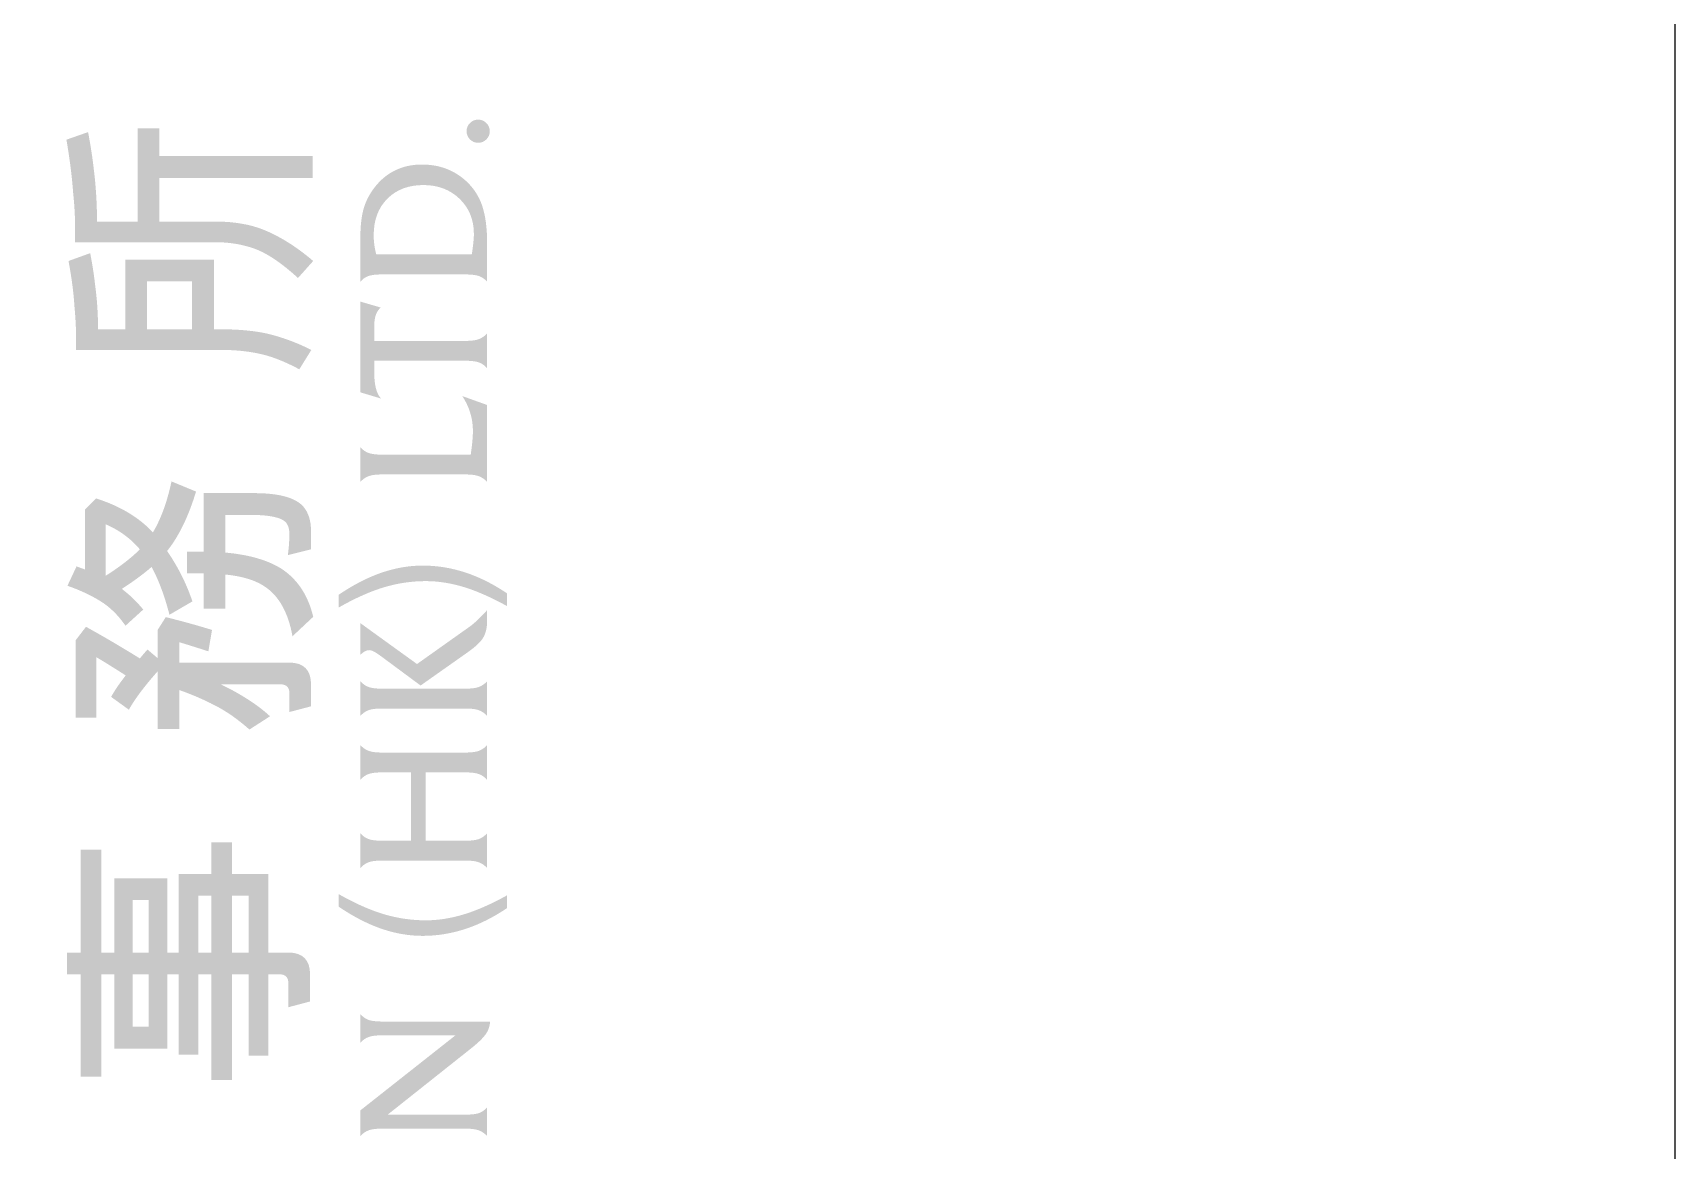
# Model space of a CAD drawing. Header units: millimetres. Extents: x 14385 to 129787, y 107826 to 186798.
# Drawn here: x 87402.45 to 87414.92, y 139120.6 to 139129.08 of the extents above; entities that cross this region are included whole.
import ezdxf

# ---------------------------------------------------------------- set-up
doc = ezdxf.new("R2010")
doc.units = ezdxf.units.MM
doc.header["$LTSCALE"] = 1000
doc.layers.add('TK', color=1, linetype='Continuous')

# ---------------------------------------------------------------- blocks, each defined once
blk = doc.blocks.new('fdas')
at = {"layer": 'TK'}
h = blk.add_hatch(color=1, dxfattribs=at)
edge = h.paths.add_edge_path()
edge.add_spline(control_points=[(1325.927, 1558.991), (1325.858, 1558.991), (1325.8, 1559.015), (1325.751, 1559.063), (1325.751, 1559.063), (1325.702, 1559.112), (1325.678, 1559.171), (1325.678, 1559.24), (1325.678, 1559.24), (1325.678, 1559.308), (1325.702, 1559.367), (1325.751, 1559.416), (1325.751, 1559.416), (1325.8, 1559.465), (1325.858, 1559.489), (1325.927, 1559.489), (1325.927, 1559.489), (1325.996, 1559.489), (1326.054, 1559.465), (1326.103, 1559.416), (1326.103, 1559.416), (1326.152, 1559.367), (1326.177, 1559.308), (1326.177, 1559.24), (1326.177, 1559.24), (1326.177, 1559.171), (1326.152, 1559.112), (1326.103, 1559.063), (1326.103, 1559.063), (1326.054, 1559.015), (1325.996, 1558.991), (1325.927, 1558.991)], knot_values=[0, 0, 0, 0, 0.125, 0.125, 0.125, 0.125, 0.25, 0.25, 0.25, 0.25, 0.375, 0.375, 0.375, 0.375, 0.5, 0.5, 0.5, 0.5, 0.625, 0.625, 0.625, 0.625, 0.75, 0.75, 0.75, 0.75, 0.875, 0.875, 0.875, 0.875, 1, 1, 1, 1], degree=3, periodic=0)
edge = h.paths.add_edge_path()
edge.add_spline(control_points=[(1325.636, 1554.733), (1325.774, 1554.733), (1325.876, 1554.746), (1325.942, 1554.771), (1325.942, 1554.771), (1326.008, 1554.796), (1326.068, 1554.837), (1326.12, 1554.894), (1326.12, 1554.894), (1326.12, 1554.894), (1326.12, 1554.147), (1326.12, 1554.147), (1326.12, 1554.147), (1326.068, 1554.206), (1326.008, 1554.247), (1325.942, 1554.271), (1325.942, 1554.271), (1325.876, 1554.295), (1325.774, 1554.307), (1325.636, 1554.307), (1325.636, 1554.307), (1325.636, 1554.307), (1323.692, 1554.307), (1323.692, 1554.307), (1323.692, 1554.307), (1323.692, 1554.307), (1323.692, 1554.088), (1323.692, 1554.088), (1323.692, 1554.088), (1323.692, 1553.936), (1323.704, 1553.813), (1323.728, 1553.719), (1323.728, 1553.719), (1323.751, 1553.624), (1323.789, 1553.549), (1323.841, 1553.493), (1323.841, 1553.493), (1323.841, 1553.493), (1323.394, 1553.628), (1323.394, 1553.628), (1323.394, 1553.628), (1323.394, 1553.628), (1323.394, 1555.578), (1323.394, 1555.578), (1323.394, 1555.578), (1323.394, 1555.578), (1323.833, 1555.45), (1323.833, 1555.45), (1323.833, 1555.45), (1323.785, 1555.409), (1323.749, 1555.356), (1323.726, 1555.29), (1323.726, 1555.29), (1323.703, 1555.224), (1323.692, 1555.14), (1323.692, 1555.04), (1323.692, 1555.04), (1323.692, 1555.04), (1323.692, 1554.733), (1323.692, 1554.733), (1323.692, 1554.733), (1323.692, 1554.733), (1325.636, 1554.733), (1325.636, 1554.733)], knot_values=[0, 0, 0, 0, 0.0625, 0.0625, 0.0625, 0.0625, 0.125, 0.125, 0.125, 0.125, 0.1875, 0.1875, 0.1875, 0.1875, 0.25, 0.25, 0.25, 0.25, 0.3125, 0.3125, 0.3125, 0.3125, 0.375, 0.375, 0.375, 0.375, 0.4375, 0.4375, 0.4375, 0.4375, 0.5, 0.5, 0.5, 0.5, 0.5625, 0.5625, 0.5625, 0.5625, 0.625, 0.625, 0.625, 0.625, 0.6875, 0.6875, 0.6875, 0.6875, 0.75, 0.75, 0.75, 0.75, 0.8125, 0.8125, 0.8125, 0.8125, 0.875, 0.875, 0.875, 0.875, 0.9375, 0.9375, 0.9375, 0.9375, 1, 1, 1, 1], degree=3, periodic=0)
edge = h.paths.add_edge_path()
edge.add_spline(control_points=[(1326.12, 1551.702), (1326.068, 1551.759), (1326.008, 1551.8), (1325.942, 1551.825), (1325.942, 1551.825), (1325.876, 1551.85), (1325.774, 1551.863), (1325.636, 1551.863), (1325.636, 1551.863), (1325.636, 1551.863), (1323.873, 1551.863), (1323.873, 1551.863), (1323.873, 1551.863), (1323.736, 1551.863), (1323.634, 1551.85), (1323.569, 1551.825), (1323.569, 1551.825), (1323.503, 1551.8), (1323.445, 1551.759), (1323.394, 1551.702), (1323.394, 1551.702), (1323.394, 1551.702), (1323.394, 1552.449), (1323.394, 1552.449), (1323.394, 1552.449), (1323.445, 1552.39), (1323.503, 1552.349), (1323.569, 1552.325), (1323.569, 1552.325), (1323.634, 1552.301), (1323.736, 1552.288), (1323.873, 1552.288), (1323.873, 1552.288), (1323.873, 1552.288), (1325.767, 1552.288), (1325.767, 1552.288), (1325.767, 1552.288), (1325.782, 1552.394), (1325.794, 1552.49), (1325.802, 1552.573), (1325.802, 1552.573), (1325.81, 1552.657), (1325.814, 1552.729), (1325.814, 1552.791), (1325.814, 1552.791), (1325.814, 1552.928), (1325.795, 1553.059), (1325.757, 1553.183), (1325.757, 1553.183), (1325.72, 1553.308), (1325.663, 1553.429), (1325.586, 1553.547), (1325.586, 1553.547), (1325.586, 1553.547), (1326.12, 1553.356), (1326.12, 1553.356), (1326.12, 1553.356), (1326.12, 1553.356), (1326.12, 1551.702), (1326.12, 1551.702)], knot_values=[0, 0, 0, 0, 0.066667, 0.066667, 0.066667, 0.066667, 0.133333, 0.133333, 0.133333, 0.133333, 0.2, 0.2, 0.2, 0.2, 0.266667, 0.266667, 0.266667, 0.266667, 0.333333, 0.333333, 0.333333, 0.333333, 0.4, 0.4, 0.4, 0.4, 0.466667, 0.466667, 0.466667, 0.466667, 0.533333, 0.533333, 0.533333, 0.533333, 0.6, 0.6, 0.6, 0.6, 0.666667, 0.666667, 0.666667, 0.666667, 0.733333, 0.733333, 0.733333, 0.733333, 0.8, 0.8, 0.8, 0.8, 0.866667, 0.866667, 0.866667, 0.866667, 0.933333, 0.933333, 0.933333, 0.933333, 1, 1, 1, 1], degree=3, periodic=0)
edge = h.paths.add_edge_path()
edge.add_spline(control_points=[(1317.473, 1554.539), (1317.473, 1554.539), (1320.457, 1554.539), (1320.457, 1554.539), (1320.457, 1554.539), (1320.72, 1554.536), (1320.962, 1554.511), (1321.182, 1554.466), (1321.182, 1554.466), (1321.445, 1554.417), (1321.745, 1554.303), (1322.082, 1554.123), (1322.082, 1554.123), (1322.082, 1554.123), (1322.34, 1554.539), (1322.34, 1554.539), (1322.34, 1554.539), (1322.022, 1554.7), (1321.699, 1554.818), (1321.373, 1554.894), (1321.373, 1554.894), (1321.115, 1554.949), (1320.809, 1554.979), (1320.457, 1554.983), (1320.457, 1554.983), (1320.457, 1554.983), (1320.244, 1554.983), (1320.244, 1554.983), (1320.244, 1554.983), (1320.244, 1554.983), (1320.244, 1556.479), (1320.244, 1556.479), (1320.244, 1556.479), (1320.244, 1556.479), (1320.008, 1556.479), (1320.008, 1556.479), (1320.008, 1556.479), (1320.008, 1556.479), (1319.777, 1556.479), (1319.777, 1556.479), (1319.777, 1556.479), (1319.777, 1556.479), (1318.338, 1556.479), (1318.338, 1556.479), (1318.338, 1556.479), (1318.338, 1556.479), (1318.338, 1556.243), (1318.338, 1556.243), (1318.338, 1556.243), (1318.338, 1556.243), (1318.338, 1556.012), (1318.338, 1556.012), (1318.338, 1556.012), (1318.338, 1556.012), (1318.338, 1554.983), (1318.338, 1554.983), (1318.338, 1554.983), (1318.338, 1554.983), (1317.832, 1554.983), (1317.832, 1554.983), (1317.832, 1554.983), (1317.817, 1554.983), (1317.791, 1554.983), (1317.754, 1554.983), (1317.754, 1554.983), (1317.754, 1554.998), (1317.754, 1555.022), (1317.754, 1555.056), (1317.754, 1555.056), (1317.75, 1555.364), (1317.73, 1555.655), (1317.691, 1555.934), (1317.691, 1555.934), (1317.669, 1556.139), (1317.634, 1556.368), (1317.585, 1556.619), (1317.585, 1556.619), (1317.585, 1556.619), (1317.119, 1556.451), (1317.119, 1556.451), (1317.119, 1556.451), (1317.186, 1556.098), (1317.229, 1555.768), (1317.248, 1555.461), (1317.248, 1555.461), (1317.274, 1555.187), (1317.286, 1554.91), (1317.282, 1554.629), (1317.282, 1554.629), (1317.282, 1554.607), (1317.282, 1554.576), (1317.282, 1554.539), (1317.282, 1554.539), (1317.372, 1554.539), (1317.435, 1554.539), (1317.473, 1554.539)], knot_values=[0, 0, 0, 0, 0.041667, 0.041667, 0.041667, 0.041667, 0.083333, 0.083333, 0.083333, 0.083333, 0.125, 0.125, 0.125, 0.125, 0.166667, 0.166667, 0.166667, 0.166667, 0.208333, 0.208333, 0.208333, 0.208333, 0.25, 0.25, 0.25, 0.25, 0.291667, 0.291667, 0.291667, 0.291667, 0.333333, 0.333333, 0.333333, 0.333333, 0.375, 0.375, 0.375, 0.375, 0.416667, 0.416667, 0.416667, 0.416667, 0.458333, 0.458333, 0.458333, 0.458333, 0.5, 0.5, 0.5, 0.5, 0.541667, 0.541667, 0.541667, 0.541667, 0.583333, 0.583333, 0.583333, 0.583333, 0.625, 0.625, 0.625, 0.625, 0.666667, 0.666667, 0.666667, 0.666667, 0.708333, 0.708333, 0.708333, 0.708333, 0.75, 0.75, 0.75, 0.75, 0.791667, 0.791667, 0.791667, 0.791667, 0.833333, 0.833333, 0.833333, 0.833333, 0.875, 0.875, 0.875, 0.875, 0.916667, 0.916667, 0.916667, 0.916667, 0.958333, 0.958333, 0.958333, 0.958333, 1, 1, 1, 1], degree=3, periodic=0)
edge = h.paths.add_edge_path(flags=16)
edge.add_spline(control_points=[(1318.805, 1556.012), (1318.805, 1556.012), (1319.777, 1556.012), (1319.777, 1556.012), (1319.777, 1556.012), (1319.777, 1556.012), (1319.777, 1554.983), (1319.777, 1554.983), (1319.777, 1554.983), (1319.777, 1554.983), (1318.805, 1554.983), (1318.805, 1554.983), (1318.805, 1554.983), (1318.805, 1554.983), (1318.805, 1556.012), (1318.805, 1556.012)], knot_values=[0, 0, 0, 0, 0.25, 0.25, 0.25, 0.25, 0.5, 0.5, 0.5, 0.5, 0.75, 0.75, 0.75, 0.75, 1, 1, 1, 1], degree=3, periodic=0)
edge = h.paths.add_edge_path()
edge.add_spline(control_points=[(1317.451, 1556.855), (1317.451, 1556.855), (1320.3, 1556.855), (1320.3, 1556.855), (1320.3, 1556.855), (1320.585, 1556.852), (1320.848, 1556.808), (1321.087, 1556.726), (1321.087, 1556.726), (1321.368, 1556.632), (1321.69, 1556.418), (1322.053, 1556.085), (1322.053, 1556.085), (1322.053, 1556.085), (1322.38, 1556.451), (1322.38, 1556.451), (1322.38, 1556.451), (1322.02, 1556.758), (1321.662, 1556.982), (1321.306, 1557.125), (1321.306, 1557.125), (1321.025, 1557.237), (1320.689, 1557.295), (1320.3, 1557.299), (1320.3, 1557.299), (1320.3, 1557.299), (1319.075, 1557.299), (1319.075, 1557.299), (1319.075, 1557.299), (1319.075, 1557.299), (1319.075, 1558.238), (1319.075, 1558.238), (1319.075, 1558.238), (1319.075, 1558.238), (1322.368, 1558.238), (1322.368, 1558.238), (1322.368, 1558.238), (1322.368, 1558.238), (1322.368, 1558.704), (1322.368, 1558.704), (1322.368, 1558.704), (1322.368, 1558.704), (1319.075, 1558.704), (1319.075, 1558.704), (1319.075, 1558.704), (1319.075, 1558.704), (1319.075, 1559.3), (1319.075, 1559.3), (1319.075, 1559.3), (1319.075, 1559.3), (1318.609, 1559.3), (1318.609, 1559.3), (1318.609, 1559.3), (1318.609, 1559.3), (1318.609, 1557.299), (1318.609, 1557.299), (1318.609, 1557.299), (1318.609, 1557.299), (1317.81, 1557.299), (1317.81, 1557.299), (1317.81, 1557.299), (1317.795, 1557.299), (1317.769, 1557.299), (1317.732, 1557.299), (1317.732, 1557.299), (1317.732, 1557.314), (1317.732, 1557.338), (1317.732, 1557.373), (1317.732, 1557.373), (1317.728, 1557.735), (1317.705, 1558.083), (1317.664, 1558.412), (1317.664, 1558.412), (1317.638, 1558.652), (1317.596, 1558.922), (1317.54, 1559.221), (1317.54, 1559.221), (1317.54, 1559.221), (1317.074, 1559.058), (1317.074, 1559.058), (1317.074, 1559.058), (1317.145, 1558.65), (1317.193, 1558.268), (1317.219, 1557.912), (1317.219, 1557.912), (1317.253, 1557.593), (1317.267, 1557.271), (1317.259, 1556.945), (1317.259, 1556.945), (1317.259, 1556.923), (1317.259, 1556.893), (1317.259, 1556.855), (1317.259, 1556.855), (1317.349, 1556.855), (1317.412, 1556.855), (1317.451, 1556.855)], knot_values=[0, 0, 0, 0, 0.041667, 0.041667, 0.041667, 0.041667, 0.083333, 0.083333, 0.083333, 0.083333, 0.125, 0.125, 0.125, 0.125, 0.166667, 0.166667, 0.166667, 0.166667, 0.208333, 0.208333, 0.208333, 0.208333, 0.25, 0.25, 0.25, 0.25, 0.291667, 0.291667, 0.291667, 0.291667, 0.333333, 0.333333, 0.333333, 0.333333, 0.375, 0.375, 0.375, 0.375, 0.416667, 0.416667, 0.416667, 0.416667, 0.458333, 0.458333, 0.458333, 0.458333, 0.5, 0.5, 0.5, 0.5, 0.541667, 0.541667, 0.541667, 0.541667, 0.583333, 0.583333, 0.583333, 0.583333, 0.625, 0.625, 0.625, 0.625, 0.666667, 0.666667, 0.666667, 0.666667, 0.708333, 0.708333, 0.708333, 0.708333, 0.75, 0.75, 0.75, 0.75, 0.791667, 0.791667, 0.791667, 0.791667, 0.833333, 0.833333, 0.833333, 0.833333, 0.875, 0.875, 0.875, 0.875, 0.916667, 0.916667, 0.916667, 0.916667, 0.958333, 0.958333, 0.958333, 0.958333, 1, 1, 1, 1], degree=3, periodic=0)
h = blk.add_hatch(color=1, dxfattribs=at)
edge = h.paths.add_edge_path()
edge.add_spline(control_points=[(1326.12, 1556.005), (1326.069, 1556.063), (1326.011, 1556.103), (1325.947, 1556.126), (1325.947, 1556.126), (1325.883, 1556.15), (1325.779, 1556.162), (1325.636, 1556.162), (1325.636, 1556.162), (1325.636, 1556.162), (1323.873, 1556.162), (1323.873, 1556.162), (1323.873, 1556.162), (1323.73, 1556.162), (1323.627, 1556.15), (1323.563, 1556.126), (1323.563, 1556.126), (1323.5, 1556.103), (1323.443, 1556.063), (1323.394, 1556.005), (1323.394, 1556.005), (1323.394, 1556.005), (1323.394, 1556.955), (1323.394, 1556.955), (1323.394, 1556.955), (1323.394, 1557.21), (1323.419, 1557.42), (1323.468, 1557.587), (1323.468, 1557.587), (1323.518, 1557.753), (1323.6, 1557.906), (1323.712, 1558.047), (1323.712, 1558.047), (1323.837, 1558.206), (1323.985, 1558.324), (1324.154, 1558.404), (1324.154, 1558.404), (1324.322, 1558.484), (1324.51, 1558.524), (1324.716, 1558.524), (1324.716, 1558.524), (1324.904, 1558.524), (1325.076, 1558.495), (1325.237, 1558.435), (1325.237, 1558.435), (1325.396, 1558.375), (1325.541, 1558.286), (1325.67, 1558.167), (1325.67, 1558.167), (1325.828, 1558.022), (1325.943, 1557.845), (1326.014, 1557.637), (1326.014, 1557.637), (1326.084, 1557.428), (1326.12, 1557.157), (1326.12, 1556.825), (1326.12, 1556.825), (1326.12, 1556.825), (1326.12, 1556.005), (1326.12, 1556.005)], knot_values=[0, 0, 0, 0, 0.066667, 0.066667, 0.066667, 0.066667, 0.133333, 0.133333, 0.133333, 0.133333, 0.2, 0.2, 0.2, 0.2, 0.266667, 0.266667, 0.266667, 0.266667, 0.333333, 0.333333, 0.333333, 0.333333, 0.4, 0.4, 0.4, 0.4, 0.466667, 0.466667, 0.466667, 0.466667, 0.533333, 0.533333, 0.533333, 0.533333, 0.6, 0.6, 0.6, 0.6, 0.666667, 0.666667, 0.666667, 0.666667, 0.733333, 0.733333, 0.733333, 0.733333, 0.8, 0.8, 0.8, 0.8, 0.866667, 0.866667, 0.866667, 0.866667, 0.933333, 0.933333, 0.933333, 0.933333, 1, 1, 1, 1], degree=3, periodic=0)
edge = h.paths.add_edge_path(flags=16)
edge.add_spline(control_points=[(1325.79, 1556.592), (1325.805, 1556.691), (1325.817, 1556.777), (1325.824, 1556.849), (1325.824, 1556.849), (1325.832, 1556.921), (1325.835, 1556.983), (1325.835, 1557.035), (1325.835, 1557.035), (1325.835, 1557.339), (1325.732, 1557.589), (1325.528, 1557.787), (1325.528, 1557.787), (1325.323, 1557.984), (1325.064, 1558.083), (1324.75, 1558.083), (1324.75, 1558.083), (1324.428, 1558.083), (1324.17, 1557.985), (1323.974, 1557.789), (1323.974, 1557.789), (1323.778, 1557.592), (1323.681, 1557.331), (1323.681, 1557.006), (1323.681, 1557.006), (1323.681, 1556.938), (1323.685, 1556.871), (1323.694, 1556.801), (1323.694, 1556.801), (1323.703, 1556.732), (1323.718, 1556.662), (1323.737, 1556.592), (1323.737, 1556.592), (1323.737, 1556.592), (1325.79, 1556.592), (1325.79, 1556.592)], knot_values=[0, 0, 0, 0, 0.111111, 0.111111, 0.111111, 0.111111, 0.222222, 0.222222, 0.222222, 0.222222, 0.333333, 0.333333, 0.333333, 0.333333, 0.444444, 0.444444, 0.444444, 0.444444, 0.555556, 0.555556, 0.555556, 0.555556, 0.666667, 0.666667, 0.666667, 0.666667, 0.777778, 0.777778, 0.777778, 0.777778, 0.888889, 0.888889, 0.888889, 0.888889, 1, 1, 1, 1], degree=3, periodic=0)
h = blk.add_hatch(color=1, dxfattribs=at)
edge = h.paths.add_edge_path()
edge.add_spline(control_points=[(1322.929, 1549.003), (1322.929, 1549.003), (1322.929, 1549.277), (1322.929, 1549.277), (1322.929, 1549.277), (1323.243, 1549.49), (1323.548, 1549.647), (1323.845, 1549.75), (1323.845, 1549.75), (1324.141, 1549.852), (1324.438, 1549.904), (1324.736, 1549.904), (1324.736, 1549.904), (1325.046, 1549.904), (1325.353, 1549.854), (1325.657, 1549.754), (1325.657, 1549.754), (1325.96, 1549.653), (1326.257, 1549.504), (1326.55, 1549.305), (1326.55, 1549.305), (1326.55, 1549.305), (1326.55, 1549.032), (1326.55, 1549.032), (1326.55, 1549.032), (1326.211, 1549.219), (1325.901, 1549.356), (1325.621, 1549.442), (1325.621, 1549.442), (1325.34, 1549.527), (1325.067, 1549.57), (1324.801, 1549.57), (1324.801, 1549.57), (1324.498, 1549.57), (1324.198, 1549.526), (1323.904, 1549.438), (1323.904, 1549.438), (1323.608, 1549.349), (1323.283, 1549.204), (1322.929, 1549.003)], knot_values=[0, 0, 0, 0, 0.1, 0.1, 0.1, 0.1, 0.2, 0.2, 0.2, 0.2, 0.3, 0.3, 0.3, 0.3, 0.4, 0.4, 0.4, 0.4, 0.5, 0.5, 0.5, 0.5, 0.6, 0.6, 0.6, 0.6, 0.7, 0.7, 0.7, 0.7, 0.8, 0.8, 0.8, 0.8, 0.9, 0.9, 0.9, 0.9, 1, 1, 1, 1], degree=3, periodic=0)
edge = h.paths.add_edge_path()
edge.add_spline(control_points=[(1324.689, 1547.326), (1324.689, 1547.326), (1323.837, 1547.957), (1323.837, 1547.957), (1323.837, 1547.957), (1323.777, 1548.001), (1323.727, 1548.034), (1323.686, 1548.055), (1323.686, 1548.055), (1323.646, 1548.076), (1323.612, 1548.086), (1323.584, 1548.086), (1323.584, 1548.086), (1323.554, 1548.086), (1323.523, 1548.078), (1323.492, 1548.061), (1323.492, 1548.061), (1323.461, 1548.044), (1323.428, 1548.018), (1323.394, 1547.985), (1323.394, 1547.985), (1323.394, 1547.985), (1323.394, 1548.667), (1323.394, 1548.667), (1323.394, 1548.667), (1323.394, 1548.667), (1324.612, 1547.788), (1324.612, 1547.788), (1324.612, 1547.788), (1324.612, 1547.788), (1325.741, 1548.589), (1325.741, 1548.589), (1325.741, 1548.589), (1325.787, 1548.62), (1325.84, 1548.665), (1325.902, 1548.724), (1325.902, 1548.724), (1325.964, 1548.781), (1326.036, 1548.856), (1326.12, 1548.946), (1326.12, 1548.946), (1326.12, 1548.946), (1326.12, 1548.716), (1326.12, 1548.716), (1326.12, 1548.716), (1326.12, 1548.57), (1326.091, 1548.45), (1326.036, 1548.355), (1326.036, 1548.355), (1325.981, 1548.261), (1325.862, 1548.152), (1325.682, 1548.026), (1325.682, 1548.026), (1325.682, 1548.026), (1324.689, 1547.326), (1324.689, 1547.326)], knot_values=[0, 0, 0, 0, 0.071429, 0.071429, 0.071429, 0.071429, 0.142857, 0.142857, 0.142857, 0.142857, 0.214286, 0.214286, 0.214286, 0.214286, 0.285714, 0.285714, 0.285714, 0.285714, 0.357143, 0.357143, 0.357143, 0.357143, 0.428571, 0.428571, 0.428571, 0.428571, 0.5, 0.5, 0.5, 0.5, 0.571429, 0.571429, 0.571429, 0.571429, 0.642857, 0.642857, 0.642857, 0.642857, 0.714286, 0.714286, 0.714286, 0.714286, 0.785714, 0.785714, 0.785714, 0.785714, 0.857143, 0.857143, 0.857143, 0.857143, 0.928571, 0.928571, 0.928571, 0.928571, 1, 1, 1, 1], degree=3, periodic=0)
edge = h.paths.add_edge_path()
edge.add_spline(control_points=[(1325.636, 1547.258), (1325.774, 1547.258), (1325.876, 1547.271), (1325.942, 1547.295), (1325.942, 1547.295), (1326.009, 1547.319), (1326.068, 1547.36), (1326.12, 1547.419), (1326.12, 1547.419), (1326.12, 1547.419), (1326.12, 1546.672), (1326.12, 1546.672), (1326.12, 1546.672), (1326.068, 1546.73), (1326.009, 1546.77), (1325.942, 1546.795), (1325.942, 1546.795), (1325.876, 1546.82), (1325.774, 1546.832), (1325.636, 1546.832), (1325.636, 1546.832), (1325.636, 1546.832), (1323.873, 1546.832), (1323.873, 1546.832), (1323.873, 1546.832), (1323.736, 1546.832), (1323.634, 1546.82), (1323.569, 1546.795), (1323.569, 1546.795), (1323.503, 1546.77), (1323.445, 1546.73), (1323.394, 1546.672), (1323.394, 1546.672), (1323.394, 1546.672), (1323.394, 1547.419), (1323.394, 1547.419), (1323.394, 1547.419), (1323.445, 1547.36), (1323.503, 1547.319), (1323.569, 1547.295), (1323.569, 1547.295), (1323.634, 1547.271), (1323.736, 1547.258), (1323.873, 1547.258), (1323.873, 1547.258), (1323.873, 1547.258), (1325.636, 1547.258), (1325.636, 1547.258)], knot_values=[0, 0, 0, 0, 0.083333, 0.083333, 0.083333, 0.083333, 0.166667, 0.166667, 0.166667, 0.166667, 0.25, 0.25, 0.25, 0.25, 0.333333, 0.333333, 0.333333, 0.333333, 0.416667, 0.416667, 0.416667, 0.416667, 0.5, 0.5, 0.5, 0.5, 0.583333, 0.583333, 0.583333, 0.583333, 0.666667, 0.666667, 0.666667, 0.666667, 0.75, 0.75, 0.75, 0.75, 0.833333, 0.833333, 0.833333, 0.833333, 0.916667, 0.916667, 0.916667, 0.916667, 1, 1, 1, 1], degree=3, periodic=0)
edge = h.paths.add_edge_path()
edge.add_spline(control_points=[(1325.637, 1543.99), (1325.775, 1543.99), (1325.876, 1544.002), (1325.942, 1544.026), (1325.942, 1544.026), (1326.009, 1544.05), (1326.068, 1544.092), (1326.12, 1544.151), (1326.12, 1544.151), (1326.12, 1544.151), (1326.12, 1543.403), (1326.12, 1543.403), (1326.12, 1543.403), (1326.068, 1543.46), (1326.009, 1543.501), (1325.942, 1543.526), (1325.942, 1543.526), (1325.876, 1543.551), (1325.775, 1543.564), (1325.637, 1543.564), (1325.637, 1543.564), (1325.637, 1543.564), (1323.873, 1543.564), (1323.873, 1543.564), (1323.873, 1543.564), (1323.736, 1543.564), (1323.634, 1543.551), (1323.569, 1543.526), (1323.569, 1543.526), (1323.503, 1543.501), (1323.445, 1543.46), (1323.394, 1543.403), (1323.394, 1543.403), (1323.394, 1543.403), (1323.394, 1544.151), (1323.394, 1544.151), (1323.394, 1544.151), (1323.445, 1544.092), (1323.503, 1544.05), (1323.569, 1544.026), (1323.569, 1544.026), (1323.634, 1544.002), (1323.736, 1543.99), (1323.873, 1543.99), (1323.873, 1543.99), (1323.873, 1543.99), (1324.483, 1543.99), (1324.483, 1543.99), (1324.483, 1543.99), (1324.483, 1543.99), (1324.483, 1545.459), (1324.483, 1545.459), (1324.483, 1545.459), (1324.483, 1545.459), (1323.873, 1545.459), (1323.873, 1545.459), (1323.873, 1545.459), (1323.736, 1545.459), (1323.634, 1545.447), (1323.569, 1545.423), (1323.569, 1545.423), (1323.503, 1545.399), (1323.445, 1545.358), (1323.394, 1545.299), (1323.394, 1545.299), (1323.394, 1545.299), (1323.394, 1546.046), (1323.394, 1546.046), (1323.394, 1546.046), (1323.445, 1545.989), (1323.503, 1545.948), (1323.569, 1545.923), (1323.569, 1545.923), (1323.634, 1545.898), (1323.736, 1545.885), (1323.873, 1545.885), (1323.873, 1545.885), (1323.873, 1545.885), (1325.637, 1545.885), (1325.637, 1545.885), (1325.637, 1545.885), (1325.775, 1545.885), (1325.876, 1545.897), (1325.942, 1545.922), (1325.942, 1545.922), (1326.009, 1545.946), (1326.068, 1545.987), (1326.12, 1546.046), (1326.12, 1546.046), (1326.12, 1546.046), (1326.12, 1545.299), (1326.12, 1545.299), (1326.12, 1545.299), (1326.068, 1545.358), (1326.009, 1545.399), (1325.942, 1545.423), (1325.942, 1545.423), (1325.876, 1545.447), (1325.775, 1545.459), (1325.637, 1545.459), (1325.637, 1545.459), (1325.637, 1545.459), (1324.797, 1545.459), (1324.797, 1545.459), (1324.797, 1545.459), (1324.797, 1545.459), (1324.797, 1543.99), (1324.797, 1543.99), (1324.797, 1543.99), (1324.797, 1543.99), (1325.637, 1543.99), (1325.637, 1543.99)], knot_values=[0, 0, 0, 0, 0.035714, 0.035714, 0.035714, 0.035714, 0.071429, 0.071429, 0.071429, 0.071429, 0.107143, 0.107143, 0.107143, 0.107143, 0.142857, 0.142857, 0.142857, 0.142857, 0.178571, 0.178571, 0.178571, 0.178571, 0.214286, 0.214286, 0.214286, 0.214286, 0.25, 0.25, 0.25, 0.25, 0.285714, 0.285714, 0.285714, 0.285714, 0.321429, 0.321429, 0.321429, 0.321429, 0.357143, 0.357143, 0.357143, 0.357143, 0.392857, 0.392857, 0.392857, 0.392857, 0.428571, 0.428571, 0.428571, 0.428571, 0.464286, 0.464286, 0.464286, 0.464286, 0.5, 0.5, 0.5, 0.5, 0.535714, 0.535714, 0.535714, 0.535714, 0.571429, 0.571429, 0.571429, 0.571429, 0.607143, 0.607143, 0.607143, 0.607143, 0.642857, 0.642857, 0.642857, 0.642857, 0.678571, 0.678571, 0.678571, 0.678571, 0.714286, 0.714286, 0.714286, 0.714286, 0.75, 0.75, 0.75, 0.75, 0.785714, 0.785714, 0.785714, 0.785714, 0.821429, 0.821429, 0.821429, 0.821429, 0.857143, 0.857143, 0.857143, 0.857143, 0.892857, 0.892857, 0.892857, 0.892857, 0.928571, 0.928571, 0.928571, 0.928571, 0.964286, 0.964286, 0.964286, 0.964286, 1, 1, 1, 1], degree=3, periodic=0)
edge = h.paths.add_edge_path()
edge.add_spline(control_points=[(1322.929, 1542.842), (1323.279, 1542.643), (1323.603, 1542.5), (1323.898, 1542.411), (1323.898, 1542.411), (1324.194, 1542.323), (1324.495, 1542.279), (1324.801, 1542.279), (1324.801, 1542.279), (1325.067, 1542.279), (1325.34, 1542.322), (1325.621, 1542.408), (1325.621, 1542.408), (1325.901, 1542.493), (1326.211, 1542.63), (1326.55, 1542.817), (1326.55, 1542.817), (1326.55, 1542.817), (1326.55, 1542.544), (1326.55, 1542.544), (1326.55, 1542.544), (1326.257, 1542.345), (1325.96, 1542.196), (1325.657, 1542.095), (1325.657, 1542.095), (1325.353, 1541.996), (1325.046, 1541.945), (1324.736, 1541.945), (1324.736, 1541.945), (1324.438, 1541.945), (1324.141, 1541.997), (1323.845, 1542.099), (1323.845, 1542.099), (1323.548, 1542.202), (1323.243, 1542.359), (1322.929, 1542.572), (1322.929, 1542.572), (1322.929, 1542.572), (1322.929, 1542.842), (1322.929, 1542.842)], knot_values=[0, 0, 0, 0, 0.1, 0.1, 0.1, 0.1, 0.2, 0.2, 0.2, 0.2, 0.3, 0.3, 0.3, 0.3, 0.4, 0.4, 0.4, 0.4, 0.5, 0.5, 0.5, 0.5, 0.6, 0.6, 0.6, 0.6, 0.7, 0.7, 0.7, 0.7, 0.8, 0.8, 0.8, 0.8, 0.9, 0.9, 0.9, 0.9, 1, 1, 1, 1], degree=3, periodic=0)
edge = h.paths.add_edge_path()
edge.add_spline(control_points=[(1323.394, 1540.265), (1323.445, 1540.206), (1323.503, 1540.164), (1323.569, 1540.14), (1323.569, 1540.14), (1323.634, 1540.116), (1323.736, 1540.104), (1323.873, 1540.104), (1323.873, 1540.104), (1323.873, 1540.104), (1326.183, 1540.104), (1326.183, 1540.104), (1326.183, 1540.104), (1326.18, 1540.008), (1326.149, 1539.918), (1326.09, 1539.832), (1326.09, 1539.832), (1326.031, 1539.747), (1325.919, 1539.639), (1325.755, 1539.51), (1325.755, 1539.51), (1325.755, 1539.51), (1323.981, 1538.102), (1323.981, 1538.102), (1323.981, 1538.102), (1323.981, 1538.102), (1325.636, 1538.102), (1325.636, 1538.102), (1325.636, 1538.102), (1325.779, 1538.102), (1325.883, 1538.114), (1325.947, 1538.137), (1325.947, 1538.137), (1326.011, 1538.161), (1326.069, 1538.201), (1326.12, 1538.258), (1326.12, 1538.258), (1326.12, 1538.258), (1326.12, 1537.641), (1326.12, 1537.641), (1326.12, 1537.641), (1326.068, 1537.699), (1326.009, 1537.739), (1325.942, 1537.764), (1325.942, 1537.764), (1325.876, 1537.789), (1325.774, 1537.802), (1325.636, 1537.802), (1325.636, 1537.802), (1325.636, 1537.802), (1323.873, 1537.802), (1323.873, 1537.802), (1323.873, 1537.802), (1323.736, 1537.802), (1323.634, 1537.789), (1323.569, 1537.764), (1323.569, 1537.764), (1323.503, 1537.739), (1323.445, 1537.699), (1323.394, 1537.641), (1323.394, 1537.641), (1323.394, 1537.641), (1323.394, 1538.194), (1323.394, 1538.194), (1323.394, 1538.194), (1323.394, 1538.194), (1325.44, 1539.808), (1325.44, 1539.808), (1325.44, 1539.808), (1325.44, 1539.808), (1323.873, 1539.808), (1323.873, 1539.808), (1323.873, 1539.808), (1323.736, 1539.808), (1323.634, 1539.795), (1323.569, 1539.77), (1323.569, 1539.77), (1323.503, 1539.746), (1323.445, 1539.705), (1323.394, 1539.647), (1323.394, 1539.647), (1323.394, 1539.647), (1323.394, 1540.265), (1323.394, 1540.265)], knot_values=[0, 0, 0, 0, 0.047619, 0.047619, 0.047619, 0.047619, 0.095238, 0.095238, 0.095238, 0.095238, 0.142857, 0.142857, 0.142857, 0.142857, 0.190476, 0.190476, 0.190476, 0.190476, 0.238095, 0.238095, 0.238095, 0.238095, 0.285714, 0.285714, 0.285714, 0.285714, 0.333333, 0.333333, 0.333333, 0.333333, 0.380952, 0.380952, 0.380952, 0.380952, 0.428571, 0.428571, 0.428571, 0.428571, 0.47619, 0.47619, 0.47619, 0.47619, 0.52381, 0.52381, 0.52381, 0.52381, 0.571429, 0.571429, 0.571429, 0.571429, 0.619048, 0.619048, 0.619048, 0.619048, 0.666667, 0.666667, 0.666667, 0.666667, 0.714286, 0.714286, 0.714286, 0.714286, 0.761905, 0.761905, 0.761905, 0.761905, 0.809524, 0.809524, 0.809524, 0.809524, 0.857143, 0.857143, 0.857143, 0.857143, 0.904762, 0.904762, 0.904762, 0.904762, 0.952381, 0.952381, 0.952381, 0.952381, 1, 1, 1, 1], degree=3, periodic=0)
edge = h.paths.add_edge_path()
edge.add_spline(control_points=[(1320.193, 1541.119), (1320.193, 1541.119), (1320.193, 1538.849), (1320.193, 1538.849), (1320.193, 1538.849), (1320.193, 1538.849), (1320.637, 1538.849), (1320.637, 1538.849), (1320.637, 1538.849), (1320.637, 1538.849), (1320.637, 1541.119), (1320.637, 1541.119), (1320.637, 1541.119), (1320.637, 1541.119), (1320.992, 1541.119), (1320.992, 1541.119), (1320.992, 1541.119), (1320.992, 1541.119), (1320.992, 1539.372), (1320.992, 1539.372), (1320.992, 1539.372), (1320.992, 1539.372), (1321.413, 1539.372), (1321.413, 1539.372), (1321.413, 1539.372), (1321.413, 1539.372), (1321.413, 1541.119), (1321.413, 1541.119), (1321.413, 1541.119), (1321.413, 1541.119), (1321.654, 1541.119), (1321.654, 1541.119), (1321.654, 1541.119), (1321.782, 1541.119), (1321.846, 1541.056), (1321.846, 1540.929), (1321.846, 1540.929), (1321.846, 1540.929), (1321.846, 1540.411), (1321.846, 1540.411), (1321.846, 1540.411), (1321.846, 1540.411), (1322.313, 1540.535), (1322.313, 1540.535), (1322.313, 1540.535), (1322.313, 1540.535), (1322.313, 1541.114), (1322.313, 1541.114), (1322.313, 1541.114), (1322.313, 1541.429), (1322.155, 1541.587), (1321.84, 1541.587), (1321.84, 1541.587), (1321.84, 1541.587), (1321.413, 1541.587), (1321.413, 1541.587), (1321.413, 1541.587), (1321.413, 1541.587), (1321.413, 1543.272), (1321.413, 1543.272), (1321.413, 1543.272), (1321.413, 1543.272), (1321.2, 1543.272), (1321.2, 1543.272), (1321.2, 1543.272), (1321.2, 1543.272), (1320.992, 1543.272), (1320.992, 1543.272), (1320.992, 1543.272), (1320.992, 1543.272), (1320.637, 1543.272), (1320.637, 1543.272), (1320.637, 1543.272), (1320.637, 1543.272), (1320.637, 1543.958), (1320.637, 1543.958), (1320.637, 1543.958), (1320.637, 1543.958), (1320.193, 1543.958), (1320.193, 1543.958), (1320.193, 1543.958), (1320.193, 1543.958), (1320.193, 1543.272), (1320.193, 1543.272), (1320.193, 1543.272), (1320.193, 1543.272), (1319.485, 1543.272), (1319.485, 1543.272), (1319.485, 1543.272), (1319.485, 1543.272), (1319.485, 1543.036), (1319.485, 1543.036), (1319.485, 1543.036), (1319.485, 1543.036), (1319.485, 1542.806), (1319.485, 1542.806), (1319.485, 1542.806), (1319.485, 1542.806), (1319.485, 1541.587), (1319.485, 1541.587), (1319.485, 1541.587), (1319.485, 1541.587), (1319.244, 1541.587), (1319.244, 1541.587), (1319.244, 1541.587), (1319.244, 1541.587), (1319.244, 1542.716), (1319.244, 1542.716), (1319.244, 1542.716), (1319.244, 1542.716), (1319.244, 1542.947), (1319.244, 1542.947), (1319.244, 1542.947), (1319.244, 1542.947), (1319.244, 1543.183), (1319.244, 1543.183), (1319.244, 1543.183), (1319.244, 1543.183), (1318.102, 1543.183), (1318.102, 1543.183), (1318.102, 1543.183), (1318.102, 1543.183), (1318.102, 1542.947), (1318.102, 1542.947), (1318.102, 1542.947), (1318.102, 1542.947), (1318.102, 1542.716), (1318.102, 1542.716), (1318.102, 1542.716), (1318.102, 1542.716), (1318.102, 1541.587), (1318.102, 1541.587), (1318.102, 1541.587), (1318.102, 1541.587), (1317.827, 1541.587), (1317.827, 1541.587), (1317.827, 1541.587), (1317.827, 1541.587), (1317.827, 1543.801), (1317.827, 1543.801), (1317.827, 1543.801), (1317.827, 1543.801), (1317.382, 1543.801), (1317.382, 1543.801), (1317.382, 1543.801), (1317.382, 1543.801), (1317.382, 1541.587), (1317.382, 1541.587), (1317.382, 1541.587), (1317.382, 1541.587), (1317.085, 1541.587), (1317.085, 1541.587), (1317.085, 1541.587), (1317.085, 1541.587), (1317.085, 1541.119), (1317.085, 1541.119), (1317.085, 1541.119), (1317.085, 1541.119), (1317.382, 1541.119), (1317.382, 1541.119), (1317.382, 1541.119), (1317.382, 1541.119), (1317.382, 1538.916), (1317.382, 1538.916), (1317.382, 1538.916), (1317.382, 1538.916), (1317.827, 1538.916), (1317.827, 1538.916), (1317.827, 1538.916), (1317.827, 1538.916), (1317.827, 1541.119), (1317.827, 1541.119), (1317.827, 1541.119), (1317.827, 1541.119), (1318.102, 1541.119), (1318.102, 1541.119), (1318.102, 1541.119), (1318.102, 1541.119), (1318.102, 1539.99), (1318.102, 1539.99), (1318.102, 1539.99), (1318.102, 1539.99), (1318.102, 1539.754), (1318.102, 1539.754), (1318.102, 1539.754), (1318.102, 1539.754), (1318.102, 1539.523), (1318.102, 1539.523), (1318.102, 1539.523), (1318.102, 1539.523), (1319.244, 1539.523), (1319.244, 1539.523), (1319.244, 1539.523), (1319.244, 1539.523), (1319.244, 1539.754), (1319.244, 1539.754), (1319.244, 1539.754), (1319.244, 1539.754), (1319.244, 1539.99), (1319.244, 1539.99), (1319.244, 1539.99), (1319.244, 1539.99), (1319.244, 1541.119), (1319.244, 1541.119), (1319.244, 1541.119), (1319.244, 1541.119), (1319.485, 1541.119), (1319.485, 1541.119), (1319.485, 1541.119), (1319.485, 1541.119), (1319.485, 1539.395), (1319.485, 1539.395), (1319.485, 1539.395), (1319.485, 1539.395), (1319.907, 1539.395), (1319.907, 1539.395), (1319.907, 1539.395), (1319.907, 1539.395), (1319.907, 1541.119), (1319.907, 1541.119), (1319.907, 1541.119), (1319.907, 1541.119), (1320.193, 1541.119), (1320.193, 1541.119)], knot_values=[0, 0, 0, 0, 0.017857, 0.017857, 0.017857, 0.017857, 0.035714, 0.035714, 0.035714, 0.035714, 0.053571, 0.053571, 0.053571, 0.053571, 0.071429, 0.071429, 0.071429, 0.071429, 0.089286, 0.089286, 0.089286, 0.089286, 0.107143, 0.107143, 0.107143, 0.107143, 0.125, 0.125, 0.125, 0.125, 0.142857, 0.142857, 0.142857, 0.142857, 0.160714, 0.160714, 0.160714, 0.160714, 0.178571, 0.178571, 0.178571, 0.178571, 0.196429, 0.196429, 0.196429, 0.196429, 0.214286, 0.214286, 0.214286, 0.214286, 0.232143, 0.232143, 0.232143, 0.232143, 0.25, 0.25, 0.25, 0.25, 0.267857, 0.267857, 0.267857, 0.267857, 0.285714, 0.285714, 0.285714, 0.285714, 0.303571, 0.303571, 0.303571, 0.303571, 0.321429, 0.321429, 0.321429, 0.321429, 0.339286, 0.339286, 0.339286, 0.339286, 0.357143, 0.357143, 0.357143, 0.357143, 0.375, 0.375, 0.375, 0.375, 0.392857, 0.392857, 0.392857, 0.392857, 0.410714, 0.410714, 0.410714, 0.410714, 0.428571, 0.428571, 0.428571, 0.428571, 0.446429, 0.446429, 0.446429, 0.446429, 0.464286, 0.464286, 0.464286, 0.464286, 0.482143, 0.482143, 0.482143, 0.482143, 0.5, 0.5, 0.5, 0.5, 0.517857, 0.517857, 0.517857, 0.517857, 0.535714, 0.535714, 0.535714, 0.535714, 0.553571, 0.553571, 0.553571, 0.553571, 0.571429, 0.571429, 0.571429, 0.571429, 0.589286, 0.589286, 0.589286, 0.589286, 0.607143, 0.607143, 0.607143, 0.607143, 0.625, 0.625, 0.625, 0.625, 0.642857, 0.642857, 0.642857, 0.642857, 0.660714, 0.660714, 0.660714, 0.660714, 0.678571, 0.678571, 0.678571, 0.678571, 0.696429, 0.696429, 0.696429, 0.696429, 0.714286, 0.714286, 0.714286, 0.714286, 0.732143, 0.732143, 0.732143, 0.732143, 0.75, 0.75, 0.75, 0.75, 0.767857, 0.767857, 0.767857, 0.767857, 0.785714, 0.785714, 0.785714, 0.785714, 0.803571, 0.803571, 0.803571, 0.803571, 0.821429, 0.821429, 0.821429, 0.821429, 0.839286, 0.839286, 0.839286, 0.839286, 0.857143, 0.857143, 0.857143, 0.857143, 0.875, 0.875, 0.875, 0.875, 0.892857, 0.892857, 0.892857, 0.892857, 0.910714, 0.910714, 0.910714, 0.910714, 0.928571, 0.928571, 0.928571, 0.928571, 0.946429, 0.946429, 0.946429, 0.946429, 0.964286, 0.964286, 0.964286, 0.964286, 0.982143, 0.982143, 0.982143, 0.982143, 1, 1, 1, 1], degree=3, periodic=0)
edge = h.paths.add_edge_path()
edge.add_spline(control_points=[(1321.863, 1547.819), (1321.863, 1547.819), (1319.502, 1547.819), (1319.502, 1547.819), (1319.502, 1547.819), (1319.502, 1547.819), (1319.502, 1548.257), (1319.502, 1548.257), (1319.502, 1548.257), (1319.663, 1548.208), (1319.871, 1548.143), (1320.126, 1548.061), (1320.126, 1548.061), (1320.126, 1548.061), (1320.205, 1548.521), (1320.205, 1548.521), (1320.205, 1548.521), (1319.875, 1548.623), (1319.543, 1548.714), (1319.21, 1548.796), (1319.21, 1548.796), (1319.21, 1548.796), (1319.036, 1548.521), (1319.036, 1548.521), (1319.036, 1548.521), (1319.036, 1548.521), (1319.036, 1547.914), (1319.036, 1547.914), (1319.036, 1547.914), (1319.036, 1547.914), (1318.816, 1548.1), (1318.816, 1548.1), (1318.816, 1548.1), (1318.756, 1548.032), (1318.702, 1547.968), (1318.653, 1547.908), (1318.653, 1547.908), (1318.267, 1548.148), (1317.881, 1548.375), (1317.495, 1548.588), (1317.495, 1548.588), (1317.495, 1548.588), (1317.27, 1548.296), (1317.27, 1548.296), (1317.27, 1548.296), (1317.27, 1548.296), (1317.27, 1546.638), (1317.27, 1546.638), (1317.27, 1546.638), (1317.27, 1546.638), (1317.715, 1546.638), (1317.715, 1546.638), (1317.715, 1546.638), (1317.715, 1546.638), (1317.715, 1547.937), (1317.715, 1547.937), (1317.715, 1547.937), (1317.887, 1547.835), (1318.098, 1547.704), (1318.349, 1547.543), (1318.349, 1547.543), (1318.222, 1547.382), (1318.117, 1547.228), (1318.035, 1547.082), (1318.035, 1547.082), (1318.035, 1547.082), (1318.417, 1546.806), (1318.417, 1546.806), (1318.417, 1546.806), (1318.544, 1547.035), (1318.751, 1547.31), (1319.036, 1547.632), (1319.036, 1547.632), (1319.036, 1547.632), (1319.036, 1546.39), (1319.036, 1546.39), (1319.036, 1546.39), (1319.036, 1546.39), (1319.502, 1546.39), (1319.502, 1546.39), (1319.502, 1546.39), (1319.502, 1546.39), (1319.502, 1547.228), (1319.502, 1547.228), (1319.502, 1547.228), (1319.771, 1547.134), (1320.024, 1547.025), (1320.26, 1546.902), (1320.26, 1546.902), (1320.512, 1546.775), (1320.761, 1546.6), (1321.009, 1546.38), (1321.009, 1546.38), (1321.009, 1546.38), (1321.452, 1546.665), (1321.452, 1546.665), (1321.452, 1546.665), (1321.247, 1546.857), (1320.974, 1547.044), (1320.637, 1547.228), (1320.637, 1547.228), (1320.559, 1547.265), (1320.478, 1547.306), (1320.396, 1547.351), (1320.396, 1547.351), (1320.396, 1547.351), (1321.677, 1547.351), (1321.677, 1547.351), (1321.677, 1547.351), (1321.805, 1547.351), (1321.868, 1547.288), (1321.868, 1547.16), (1321.868, 1547.16), (1321.868, 1547.16), (1321.868, 1546.756), (1321.868, 1546.756), (1321.868, 1546.756), (1321.868, 1546.756), (1322.334, 1546.879), (1322.334, 1546.879), (1322.334, 1546.879), (1322.334, 1546.879), (1322.334, 1547.346), (1322.334, 1547.346), (1322.334, 1547.346), (1322.334, 1547.661), (1322.177, 1547.819), (1321.863, 1547.819)], knot_values=[0, 0, 0, 0, 0.03125, 0.03125, 0.03125, 0.03125, 0.0625, 0.0625, 0.0625, 0.0625, 0.09375, 0.09375, 0.09375, 0.09375, 0.125, 0.125, 0.125, 0.125, 0.15625, 0.15625, 0.15625, 0.15625, 0.1875, 0.1875, 0.1875, 0.1875, 0.21875, 0.21875, 0.21875, 0.21875, 0.25, 0.25, 0.25, 0.25, 0.28125, 0.28125, 0.28125, 0.28125, 0.3125, 0.3125, 0.3125, 0.3125, 0.34375, 0.34375, 0.34375, 0.34375, 0.375, 0.375, 0.375, 0.375, 0.40625, 0.40625, 0.40625, 0.40625, 0.4375, 0.4375, 0.4375, 0.4375, 0.46875, 0.46875, 0.46875, 0.46875, 0.5, 0.5, 0.5, 0.5, 0.53125, 0.53125, 0.53125, 0.53125, 0.5625, 0.5625, 0.5625, 0.5625, 0.59375, 0.59375, 0.59375, 0.59375, 0.625, 0.625, 0.625, 0.625, 0.65625, 0.65625, 0.65625, 0.65625, 0.6875, 0.6875, 0.6875, 0.6875, 0.71875, 0.71875, 0.71875, 0.71875, 0.75, 0.75, 0.75, 0.75, 0.78125, 0.78125, 0.78125, 0.78125, 0.8125, 0.8125, 0.8125, 0.8125, 0.84375, 0.84375, 0.84375, 0.84375, 0.875, 0.875, 0.875, 0.875, 0.90625, 0.90625, 0.90625, 0.90625, 0.9375, 0.9375, 0.9375, 0.9375, 0.96875, 0.96875, 0.96875, 0.96875, 1, 1, 1, 1], degree=3, periodic=0)
edge = h.paths.add_edge_path()
edge.add_spline(control_points=[(1321.143, 1551.461), (1321.143, 1551.461), (1320.024, 1551.461), (1320.024, 1551.461), (1320.024, 1551.461), (1320.024, 1551.461), (1320.024, 1551.224), (1320.024, 1551.224), (1320.024, 1551.224), (1320.024, 1551.224), (1320.024, 1550.994), (1320.024, 1550.994), (1320.024, 1550.994), (1320.024, 1550.994), (1320.024, 1550.202), (1320.024, 1550.202), (1320.024, 1550.202), (1320.024, 1550.202), (1319.67, 1550.202), (1319.67, 1550.202), (1319.67, 1550.202), (1319.67, 1550.202), (1319.67, 1549.736), (1319.67, 1549.736), (1319.67, 1549.736), (1319.67, 1549.736), (1320.024, 1549.736), (1320.024, 1549.736), (1320.024, 1549.736), (1320.024, 1549.736), (1320.024, 1548.976), (1320.024, 1548.976), (1320.024, 1548.976), (1320.024, 1548.976), (1320.491, 1548.976), (1320.491, 1548.976), (1320.491, 1548.976), (1320.491, 1548.976), (1320.491, 1549.712), (1320.491, 1549.712), (1320.491, 1549.712), (1320.866, 1549.675), (1321.157, 1549.584), (1321.363, 1549.437), (1321.363, 1549.437), (1321.654, 1549.231), (1321.846, 1548.88), (1321.935, 1548.385), (1321.935, 1548.385), (1321.935, 1548.385), (1322.38, 1548.802), (1322.38, 1548.802), (1322.38, 1548.802), (1322.275, 1549.252), (1322.055, 1549.59), (1321.723, 1549.82), (1321.723, 1549.82), (1321.426, 1550.015), (1321.015, 1550.136), (1320.491, 1550.184), (1320.491, 1550.184), (1320.491, 1550.184), (1320.491, 1550.994), (1320.491, 1550.994), (1320.491, 1550.994), (1320.491, 1550.994), (1321.014, 1550.994), (1321.014, 1550.994), (1321.014, 1550.994), (1321.43, 1550.994), (1321.689, 1550.942), (1321.79, 1550.836), (1321.79, 1550.836), (1321.839, 1550.781), (1321.865, 1550.702), (1321.868, 1550.6), (1321.868, 1550.6), (1321.868, 1550.443), (1321.857, 1550.286), (1321.835, 1550.129), (1321.835, 1550.129), (1321.835, 1550.129), (1322.334, 1550.253), (1322.334, 1550.253), (1322.334, 1550.253), (1322.334, 1550.38), (1322.334, 1550.509), (1322.334, 1550.64), (1322.334, 1550.64), (1322.334, 1550.868), (1322.277, 1551.049), (1322.161, 1551.18), (1322.161, 1551.18), (1321.992, 1551.363), (1321.652, 1551.457), (1321.143, 1551.461)], knot_values=[0, 0, 0, 0, 0.041667, 0.041667, 0.041667, 0.041667, 0.083333, 0.083333, 0.083333, 0.083333, 0.125, 0.125, 0.125, 0.125, 0.166667, 0.166667, 0.166667, 0.166667, 0.208333, 0.208333, 0.208333, 0.208333, 0.25, 0.25, 0.25, 0.25, 0.291667, 0.291667, 0.291667, 0.291667, 0.333333, 0.333333, 0.333333, 0.333333, 0.375, 0.375, 0.375, 0.375, 0.416667, 0.416667, 0.416667, 0.416667, 0.458333, 0.458333, 0.458333, 0.458333, 0.5, 0.5, 0.5, 0.5, 0.541667, 0.541667, 0.541667, 0.541667, 0.583333, 0.583333, 0.583333, 0.583333, 0.625, 0.625, 0.625, 0.625, 0.666667, 0.666667, 0.666667, 0.666667, 0.708333, 0.708333, 0.708333, 0.708333, 0.75, 0.75, 0.75, 0.75, 0.791667, 0.791667, 0.791667, 0.791667, 0.833333, 0.833333, 0.833333, 0.833333, 0.875, 0.875, 0.875, 0.875, 0.916667, 0.916667, 0.916667, 0.916667, 0.958333, 0.958333, 0.958333, 0.958333, 1, 1, 1, 1], degree=3, periodic=0)
edge = h.paths.add_edge_path()
edge.add_spline(control_points=[(1317.473, 1551.112), (1317.473, 1551.112), (1317.473, 1549.82), (1317.473, 1549.82), (1317.473, 1549.82), (1317.412, 1549.842), (1317.353, 1549.864), (1317.292, 1549.887), (1317.292, 1549.887), (1317.292, 1549.887), (1317.096, 1549.47), (1317.096, 1549.47), (1317.096, 1549.47), (1317.355, 1549.381), (1317.591, 1549.27), (1317.805, 1549.14), (1317.805, 1549.14), (1318.011, 1549.012), (1318.19, 1548.835), (1318.344, 1548.611), (1318.344, 1548.611), (1318.344, 1548.611), (1318.726, 1548.959), (1318.726, 1548.959), (1318.726, 1548.959), (1318.587, 1549.128), (1318.434, 1549.276), (1318.265, 1549.403), (1318.265, 1549.403), (1318.517, 1549.565), (1318.73, 1549.722), (1318.906, 1549.875), (1318.906, 1549.875), (1319.063, 1549.58), (1319.191, 1549.236), (1319.289, 1548.847), (1319.289, 1548.847), (1319.289, 1548.847), (1319.783, 1549.134), (1319.783, 1549.134), (1319.783, 1549.134), (1319.655, 1549.516), (1319.474, 1549.877), (1319.238, 1550.219), (1319.238, 1550.219), (1319.242, 1550.222), (1319.248, 1550.228), (1319.254, 1550.235), (1319.254, 1550.235), (1319.502, 1550.554), (1319.704, 1550.974), (1319.861, 1551.495), (1319.861, 1551.495), (1319.861, 1551.495), (1319.333, 1551.713), (1319.333, 1551.713), (1319.333, 1551.713), (1319.24, 1551.271), (1319.106, 1550.906), (1318.934, 1550.618), (1318.934, 1550.618), (1318.63, 1550.943), (1318.222, 1551.187), (1317.709, 1551.348), (1317.709, 1551.348), (1317.709, 1551.348), (1317.709, 1551.348), (1317.709, 1551.348), (1317.709, 1551.348), (1317.709, 1551.348), (1317.473, 1551.112), (1317.473, 1551.112)], knot_values=[0, 0, 0, 0, 0.055556, 0.055556, 0.055556, 0.055556, 0.111111, 0.111111, 0.111111, 0.111111, 0.166667, 0.166667, 0.166667, 0.166667, 0.222222, 0.222222, 0.222222, 0.222222, 0.277778, 0.277778, 0.277778, 0.277778, 0.333333, 0.333333, 0.333333, 0.333333, 0.388889, 0.388889, 0.388889, 0.388889, 0.444444, 0.444444, 0.444444, 0.444444, 0.5, 0.5, 0.5, 0.5, 0.555556, 0.555556, 0.555556, 0.555556, 0.611111, 0.611111, 0.611111, 0.611111, 0.666667, 0.666667, 0.666667, 0.666667, 0.722222, 0.722222, 0.722222, 0.722222, 0.777778, 0.777778, 0.777778, 0.777778, 0.833333, 0.833333, 0.833333, 0.833333, 0.888889, 0.888889, 0.888889, 0.888889, 0.944444, 0.944444, 0.944444, 0.944444, 1, 1, 1, 1], degree=3, periodic=0)
edge = h.paths.add_edge_path(flags=16)
edge.add_spline(control_points=[(1317.917, 1550.792), (1318.212, 1550.664), (1318.458, 1550.485), (1318.653, 1550.253), (1318.653, 1550.253), (1318.469, 1550.068), (1318.224, 1549.879), (1317.917, 1549.684), (1317.917, 1549.684), (1317.917, 1549.684), (1317.917, 1550.792), (1317.917, 1550.792)], knot_values=[0, 0, 0, 0, 0.333333, 0.333333, 0.333333, 0.333333, 0.666667, 0.666667, 0.666667, 0.666667, 1, 1, 1, 1], degree=3, periodic=0)
edge = h.paths.add_edge_path(flags=17)
edge.add_spline(control_points=[(1318.501, 1541.587), (1318.501, 1541.587), (1318.501, 1542.716), (1318.501, 1542.716), (1318.501, 1542.716), (1318.501, 1542.716), (1318.845, 1542.716), (1318.845, 1542.716), (1318.845, 1542.716), (1318.845, 1542.716), (1318.845, 1541.587), (1318.845, 1541.587), (1318.845, 1541.587), (1318.845, 1541.587), (1318.501, 1541.587), (1318.501, 1541.587)], knot_values=[0, 0, 0, 0, 0.25, 0.25, 0.25, 0.25, 0.5, 0.5, 0.5, 0.5, 0.75, 0.75, 0.75, 0.75, 1, 1, 1, 1], degree=3, periodic=0)
edge = h.paths.add_edge_path(flags=17)
edge.add_spline(control_points=[(1318.845, 1541.119), (1318.845, 1541.119), (1318.845, 1539.99), (1318.845, 1539.99), (1318.845, 1539.99), (1318.845, 1539.99), (1318.501, 1539.99), (1318.501, 1539.99), (1318.501, 1539.99), (1318.501, 1539.99), (1318.501, 1541.119), (1318.501, 1541.119), (1318.501, 1541.119), (1318.501, 1541.119), (1318.845, 1541.119), (1318.845, 1541.119)], knot_values=[0, 0, 0, 0, 0.25, 0.25, 0.25, 0.25, 0.5, 0.5, 0.5, 0.5, 0.75, 0.75, 0.75, 0.75, 1, 1, 1, 1], degree=3, periodic=0)
edge = h.paths.add_edge_path(flags=16)
edge.add_spline(control_points=[(1320.637, 1542.806), (1320.637, 1542.806), (1320.992, 1542.806), (1320.992, 1542.806), (1320.992, 1542.806), (1320.992, 1542.806), (1320.992, 1541.587), (1320.992, 1541.587), (1320.992, 1541.587), (1320.992, 1541.587), (1320.637, 1541.587), (1320.637, 1541.587), (1320.637, 1541.587), (1320.637, 1541.587), (1320.637, 1542.806), (1320.637, 1542.806)], knot_values=[0, 0, 0, 0, 0.25, 0.25, 0.25, 0.25, 0.5, 0.5, 0.5, 0.5, 0.75, 0.75, 0.75, 0.75, 1, 1, 1, 1], degree=3, periodic=0)
edge = h.paths.add_edge_path(flags=16)
edge.add_spline(control_points=[(1319.907, 1542.806), (1319.907, 1542.806), (1320.193, 1542.806), (1320.193, 1542.806), (1320.193, 1542.806), (1320.193, 1542.806), (1320.193, 1541.587), (1320.193, 1541.587), (1320.193, 1541.587), (1320.193, 1541.587), (1319.907, 1541.587), (1319.907, 1541.587), (1319.907, 1541.587), (1319.907, 1541.587), (1319.907, 1542.806), (1319.907, 1542.806)], knot_values=[0, 0, 0, 0, 0.25, 0.25, 0.25, 0.25, 0.5, 0.5, 0.5, 0.5, 0.75, 0.75, 0.75, 0.75, 1, 1, 1, 1], degree=3, periodic=0)
blk = doc.blocks.new('FSAFDSAFSAD')
at = {"layer": 'TK', "color": 255}
blk.add_lwpolyline([(-187.354, 2036.091), (-1376.354, 2036.091), (-1376.354, 1195.091), (-187.354, 1195.091)], close=True, dxfattribs=at)
at = {"layer": 'TK'}
blk.add_blockref('fdas', (-1539.018, 92.212), dxfattribs=at)

msp = doc.modelspace()

# ---------------------------------------------------------------- block references
at = {"layer": 'TK', "xscale": 0.3532380151445977, "yscale": 0.3532380151445977, "zscale": 0.3532380151445977}
msp.add_blockref('FSAFDSAFSAD', (87481.102, 138544.979), dxfattribs=at)

doc.saveas('drawing.dxf')
